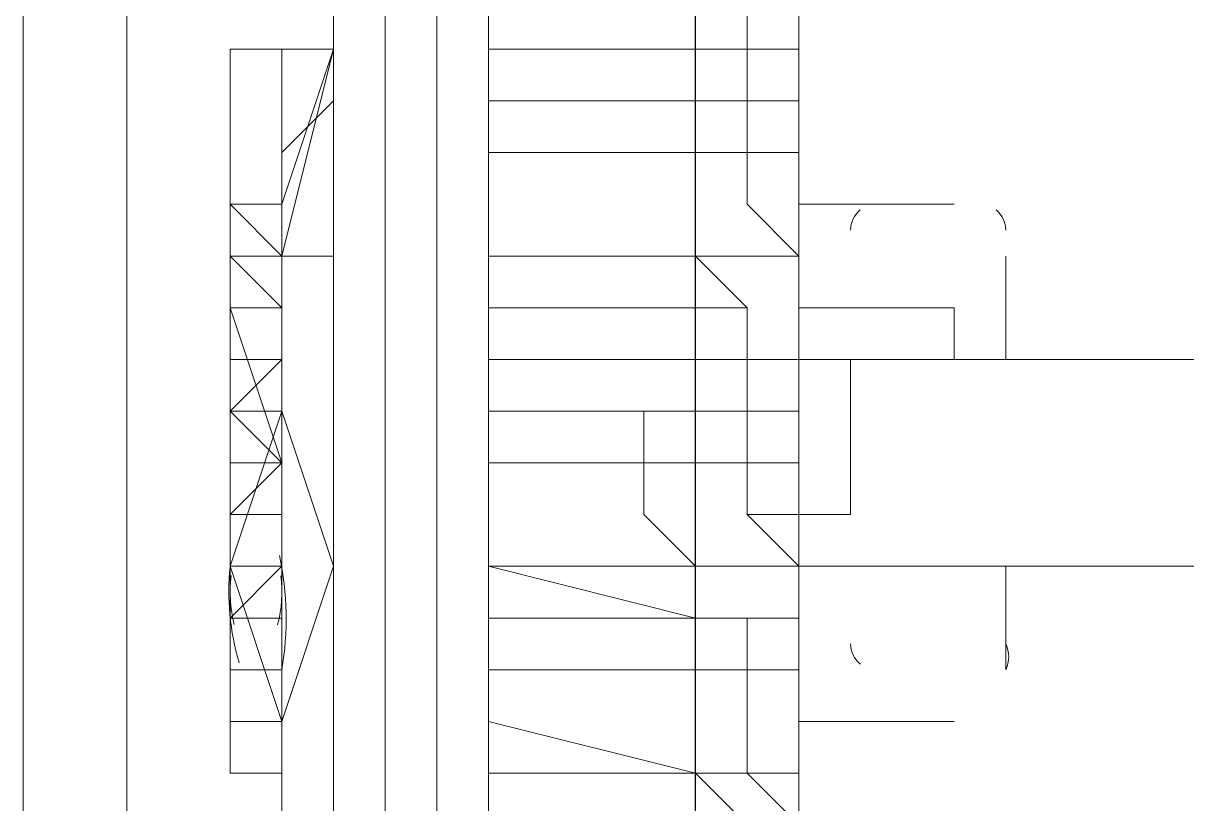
# Model space of a CAD drawing. Header units: millimetres. Extents: x 42 to 552, y 43 to 535.
# Drawn here: x 474.8698 to 474.89859, y 496.81097 to 496.83028 of the extents above; entities that cross this region are included whole.
import ezdxf

# ---------------------------------------------------------------- set-up
doc = ezdxf.new("R2010")
doc.units = ezdxf.units.MM
doc.header["$LTSCALE"] = 0.75
doc.header["$MEASUREMENT"] = 0
doc.layers.add('PDF_0', color=7, linetype='Continuous')
doc.layers.add('PDF_POSTE', color=7, linetype='Continuous')

msp = doc.modelspace()

# ---------------------------------------------------------------- linework, layer by layer
at = {"layer": 'PDF_0', "lineweight": 18}
for points in [[(474.8864321302417, 497.2916101422346), (474.8864321302417, 496.7771739602923), (474.8864321302417, 496.7758942682973), (474.8864321302417, 496.26273777835), (474.8864321302417, 496.2614580863552)], [(474.8864321302417, 497.2711350703165), (474.8864321302417, 496.8219631801131)], [(474.8761945942824, 497.2672959943317), (474.8774742862774, 497.2647366103421), (474.8774742862774, 497.2583381503676), (474.8774742862774, 496.7899708802412), (474.8774742862774, 496.7835724202668), (474.8761945942824, 496.7810130362769), (474.8697961343082, 496.7810130362769), (474.8710758263028, 496.7810130362769)], [(474.8774742862774, 497.2583381503676), (474.878753978272, 497.2583381503676), (474.878753978272, 496.7899708802412), (474.8774742862774, 496.7899708802412)], [(474.8697961343082, 496.7938099562258), (474.8697961343082, 496.8027678001898), (474.8697961343082, 496.8053271841796), (474.8697961343082, 496.8078865681695), (474.8697961343082, 496.8091662601643), (474.8697961343082, 496.8078865681695), (474.8697961343082, 496.8053271841796), (474.8697961343082, 496.8078865681695), (474.8697961343082, 496.8091662601643), (474.8697961343082, 496.833480408067)], [(474.8864321302417, 496.8283616400876), (474.8813133622621, 496.8283616400876), (474.8813133622621, 496.8245225641029), (474.8864321302417, 496.8245225641029)], [(474.8813133622621, 496.8270819480928), (474.8864321302417, 496.8270819480928)], [(474.8928305902159, 496.8258022560977), (474.8889915142313, 496.8258022560977)], [(474.8749149022879, 496.8245225641029), (474.8749149022879, 496.8245225641029)], [(474.8749149022879, 496.8232428721079), (474.8749149022879, 496.8245225641029), (474.8749149022879, 496.8232428721079)], [(474.8889915142313, 496.8232428721079), (474.8889915142313, 496.8245225641029)], [(474.8941102822109, 496.8245225641029), (474.8941102822109, 496.8232428721079), (474.8941102822109, 496.8219631801131)], [(474.8889915142313, 496.8232428721079), (474.8889915142313, 496.8232428721079)], [(474.8889915142313, 496.8219631801131), (474.8889915142313, 496.8232428721079), (474.8928305902159, 496.8232428721079)], [(474.8928305902159, 496.8232428721079), (474.8928305902159, 496.8232428721079)], [(474.8851524382467, 496.8219631801131), (474.8864321302417, 496.8219631801131), (474.8877118222363, 496.8219631801131), (474.8889915142313, 496.8219631801131), (474.8902712062263, 496.8219631801131), (474.8915508982209, 496.8219631801131), (474.8928305902159, 496.8219631801131), (474.8941102822109, 496.8219631801131), (474.8953899742055, 496.8219631801131), (474.8966696662005, 496.8219631801131), (474.8979493581955, 496.8219631801131), (474.8992290501906, 496.8219631801131)], [(474.8864321302417, 496.8219631801131), (474.8864321302417, 496.8219631801131)], [(474.8889915142313, 496.8219631801131), (474.8889915142313, 496.8219631801131)], [(474.8915508982209, 496.8219631801131), (474.8902712062263, 496.8219631801131)], [(474.8928305902159, 496.8219631801131), (474.8928305902159, 496.8219631801131)], [(474.8941102822109, 496.8219631801131), (474.8941102822109, 496.8219631801131)], [(474.8941102822109, 496.8219631801131), (474.8941102822109, 496.8219631801131)], [(474.8953899742055, 496.8219631801131), (474.8953899742055, 496.8219631801131)], [(474.8953899742055, 496.8219631801131), (474.8953899742055, 496.8219631801131)], [(474.8966696662005, 496.8219631801131), (474.8966696662005, 496.8219631801131)], [(474.8979493581955, 496.8219631801131), (474.8979493581955, 496.8219631801131)], [(474.8979493581955, 496.8219631801131), (474.8979493581955, 496.8219631801131)], [(474.8749149022879, 496.8206834881183), (474.8749149022879, 496.8206834881183)], [(474.8749149022879, 496.8206834881183), (474.8749149022879, 496.8206834881183)], [(474.8864321302417, 496.8206834881183), (474.8813133622621, 496.8206834881183), (474.8813133622621, 496.8168444121337), (474.8864321302417, 496.8155647201387)], [(474.8992290501906, 496.8168444121337), (474.8979493581955, 496.8168444121337), (474.8966696662005, 496.8168444121337), (474.8953899742055, 496.8168444121337), (474.8941102822109, 496.8168444121337), (474.8928305902159, 496.8168444121337), (474.8915508982209, 496.8168444121337), (474.8902712062263, 496.8168444121337), (474.8889915142313, 496.8168444121337), (474.8877118222363, 496.8168444121337), (474.8864321302417, 496.8168444121337), (474.8851524382467, 496.8181241041285), (474.8851524382467, 496.8206834881183)], [(474.8749149022879, 496.8194037961233), (474.8749149022879, 496.8194037961233)], [(474.8749149022879, 496.8194037961233), (474.8749149022879, 496.8194037961233)], [(474.8749149022879, 496.8194037961233), (474.8749149022879, 496.8168444121337), (474.8749149022879, 496.8194037961233)], [(474.8749149022879, 496.8194037961233), (474.8749149022879, 496.8194037961233)], [(474.8749149022879, 496.8194037961233), (474.8749149022879, 496.8194037961233)], [(474.8813133622621, 496.8194037961233), (474.8864321302417, 496.8194037961233)], [(474.8749149022879, 496.8181241041285), (474.8749149022879, 496.8181241041285)], [(474.8749149022879, 496.8181241041285), (474.8761945942824, 496.8181241041285)], [(474.8902712062263, 496.8181241041285), (474.8889915142313, 496.8181241041285), (474.8877118222363, 496.8181241041285)], [(474.8889915142313, 496.8181241041285), (474.8889915142313, 496.8181241041285)], [(474.8749149022879, 496.8168444121337), (474.8749149022879, 496.8168444121337)], [(474.8749149022879, 496.8168444121337), (474.8749149022879, 496.8168444121337)], [(474.8749149022879, 496.8168444121337), (474.8749149022879, 496.8168444121337)], [(474.8749149022879, 496.8168444121337), (474.8749149022879, 496.8168444121337)], [(474.8749149022879, 496.8168444121337), (474.8749149022879, 496.8168444121337)], [(474.8864321302417, 496.8168444121337), (474.8864321302417, 496.8168444121337)], [(474.8864321302417, 496.8168444121337), (474.8864321302417, 496.8168444121337)], [(474.8864321302417, 496.8168444121337), (474.8864321302417, 496.7810130362769)], [(474.8877118222363, 496.8168444121337), (474.8877118222363, 496.8168444121337)], [(474.8889915142313, 496.8142850281439), (474.8889915142313, 496.8155647201387), (474.8889915142313, 496.8168444121337), (474.8902712062263, 496.8168444121337), (474.8915508982209, 496.8168444121337)], [(474.8889915142313, 496.8168444121337), (474.8928305902159, 496.8168444121337)], [(474.8889915142313, 496.8168444121337), (474.8889915142313, 496.8168444121337)], [(474.8889915142313, 496.8168444121337), (474.8889915142313, 496.8168444121337)], [(474.8889915142313, 496.8168444121337), (474.8889915142313, 496.8168444121337)], [(474.8902712062263, 496.8168444121337), (474.8902712062263, 496.8168444121337)], [(474.8928305902159, 496.8168444121337), (474.8928305902159, 496.8168444121337)], [(474.8941102822109, 496.8168444121337), (474.8941102822109, 496.8168444121337)], [(474.8941102822109, 496.8168444121337), (474.8941102822109, 496.8168444121337)], [(474.8953899742055, 496.8168444121337), (474.8953899742055, 496.8168444121337)], [(474.8953899742055, 496.8168444121337), (474.8953899742055, 496.8168444121337)], [(474.8966696662005, 496.8168444121337), (474.8966696662005, 496.8168444121337)], [(474.8979493581955, 496.8168444121337), (474.8979493581955, 496.8168444121337)], [(474.8979493581955, 496.8168444121337), (474.8979493581955, 496.8168444121337)], [(474.8749149022879, 496.8155647201387), (474.8749149022879, 496.8155647201387)], [(474.8749149022879, 496.8155647201387), (474.8749149022879, 496.8155647201387)], [(474.8889915142313, 496.8155647201387), (474.8889915142313, 496.8155647201387)], [(474.8928305902159, 496.8155647201387), (474.8928305902159, 496.8155647201387)], [(474.8749149022879, 496.8142850281439), (474.8749149022879, 496.8142850281439)], [(474.8749149022879, 496.8142850281439), (474.8749149022879, 496.8142850281439)], [(474.8749149022879, 496.8130053361489), (474.8749149022879, 496.8130053361489)], [(474.8813133622621, 496.8117256441541), (474.8864321302417, 496.8117256441541), (474.8813133622621, 496.8130053361489), (474.8813133622621, 496.8078865681695), (474.8864321302417, 496.8078865681695)], [(474.8889915142313, 496.8130053361489), (474.8889915142313, 496.8130053361489)], [(474.8889915142313, 496.8130053361489), (474.8928305902159, 496.8130053361489)], [(474.8928305902159, 496.8130053361489), (474.8928305902159, 496.8130053361489)]]:
    msp.add_lwpolyline(points, dxfattribs=at)
at = {"layer": 'PDF_0', "lineweight": 0}
for points in [[(474.8697961343082, 496.8053271841796), (474.8697961343082, 496.8066068761744), (474.8710758263028, 496.8078865681695), (474.8710758263028, 496.8053271841796), (474.8697961343082, 496.8053271841796), (474.8710758263028, 496.8053271841796), (474.8710758263028, 496.8078865681695), (474.8736352102928, 496.8066068761744), (474.8736352102928, 496.8053271841796), (474.8749149022879, 496.8053271841796), (474.8761945942824, 496.8053271841796), (474.8736352102928, 496.8053271841796), (474.8736352102928, 496.8040474921848), (474.8723555182978, 496.8040474921848), (474.8723555182978, 496.8053271841796), (474.8723555182978, 496.8078865681695), (474.8723555182978, 496.8091662601643), (474.8723555182978, 496.9883231394477)], [(474.880033670267, 496.9768059114937), (474.880033670267, 496.7899708802412), (474.880033670267, 496.7848521122615), (474.880033670267, 496.7835724202668), (474.8723555182978, 496.7835724202668), (474.8723555182978, 496.791250572236), (474.8723555182978, 496.7938099562258), (474.8736352102928, 496.7938099562258), (474.8736352102928, 496.8027678001898), (474.8710758263028, 496.8027678001898), (474.8710758263028, 496.7938099562258), (474.8710758263028, 496.8027678001898)], [(474.8889915142313, 496.9755262194989), (474.8889915142313, 496.7835724202668), (474.8864321302417, 496.7835724202668), (474.880033670267, 496.7835724202668), (474.880033670267, 496.7848521122615), (474.880033670267, 496.7899708802412)], [(474.8864321302417, 496.9742465275041), (474.8864321302417, 496.7822927282717), (474.8864321302417, 496.7797333442821), (474.8864321302417, 496.7810130362769), (474.8864321302417, 496.7797333442821), (474.8864321302417, 496.7822927282717)], [(474.8877118222363, 496.8360397920568), (474.8889915142313, 496.834760100062), (474.8889915142313, 496.833480408067), (474.8889915142313, 496.8322007160722), (474.8864321302417, 496.8322007160722), (474.8813133622621, 496.8322007160722), (474.8813133622621, 496.8296413320824), (474.8813133622621, 496.8283616400876)], [(474.8813133622621, 496.8270819480928), (474.8864321302417, 496.8270819480928), (474.8877118222363, 496.8270819480928), (474.8877118222363, 496.8258022560977), (474.8889915142313, 496.8245225641029), (474.8889915142313, 496.8258022560977), (474.8889915142313, 496.8270819480928), (474.8877118222363, 496.8270819480928), (474.8877118222363, 496.8309210240772), (474.8877118222363, 496.8322007160722), (474.8864321302417, 496.8322007160722), (474.8864321302417, 496.8270819480928), (474.8877118222363, 496.8270819480928)], [(474.8889915142313, 496.8322007160722), (474.8889915142313, 496.8296413320824)], [(474.8749149022879, 496.8296413320824), (474.8749149022879, 496.8296413320824)], [(474.8749149022879, 496.8296413320824), (474.8749149022879, 496.8258022560977), (474.8749149022879, 496.8296413320824), (474.8761945942824, 496.8296413320824), (474.8761945942824, 496.8258022560977), (474.8761945942824, 496.8270819480928), (474.8761945942824, 496.8283616400876), (474.8761945942824, 496.8296413320824), (474.8774742862774, 496.8296413320824), (474.8761945942824, 496.8258022560977), (474.8761945942824, 496.8245225641029), (474.8761945942824, 496.8232428721079), (474.8749149022879, 496.8245225641029), (474.8761945942824, 496.8245225641029), (474.8761945942824, 496.8296413320824), (474.8761945942824, 496.8283616400876), (474.8761945942824, 496.8270819480928), (474.8761945942824, 496.8258022560977), (474.8761945942824, 496.8245225641029), (474.8761945942824, 496.8258022560977), (474.8761945942824, 496.8245225641029), (474.8761945942824, 496.8258022560977), (474.8761945942824, 496.8296413320824), (474.8761945942824, 496.8258022560977), (474.8761945942824, 496.8296413320824), (474.8761945942824, 496.8258022560977), (474.8761945942824, 496.8296413320824), (474.8761945942824, 496.8270819480928), (474.8761945942824, 496.8232428721079), (474.8749149022879, 496.8245225641029), (474.8749149022879, 496.8258022560977), (474.8761945942824, 496.8245225641029), (474.8774742862774, 496.8245225641029), (474.8761945942824, 496.8245225641029), (474.8774742862774, 496.8245225641029), (474.8761945942824, 496.8245225641029), (474.8761945942824, 496.8296413320824), (474.8761945942824, 496.8245225641029), (474.8761945942824, 496.8232428721079), (474.8761945942824, 496.8270819480928), (474.8761945942824, 496.8296413320824), (474.8761945942824, 496.8258022560977), (474.8761945942824, 496.8245225641029), (474.8774742862774, 496.8296413320824), (474.8774742862774, 496.8283616400876), (474.8761945942824, 496.8270819480928), (474.8761945942824, 496.8258022560977), (474.8761945942824, 496.8245225641029), (474.8761945942824, 496.8258022560977), (474.8761945942824, 496.8245225641029), (474.8749149022879, 496.8258022560977), (474.8761945942824, 496.8258022560977), (474.8761945942824, 496.8245225641029), (474.8761945942824, 496.8258022560977), (474.8761945942824, 496.8245225641029), (474.8774742862774, 496.8245225641029), (474.8774742862774, 496.8258022560977), (474.8774742862774, 496.8270819480928), (474.8774742862774, 496.8283616400876), (474.8774742862774, 496.8296413320824)], [(474.8761945942824, 496.8296413320824), (474.8761945942824, 496.8296413320824)], [(474.8761945942824, 496.8296413320824), (474.8761945942824, 496.8296413320824)], [(474.8761945942824, 496.8296413320824), (474.8761945942824, 496.8296413320824)], [(474.8761945942824, 496.8296413320824), (474.8761945942824, 496.8296413320824)], [(474.8761945942824, 496.8296413320824), (474.8761945942824, 496.8296413320824)], [(474.8761945942824, 496.8296413320824), (474.8761945942824, 496.8296413320824)], [(474.8761945942824, 496.8296413320824), (474.8761945942824, 496.8296413320824)], [(474.8761945942824, 496.8296413320824), (474.8761945942824, 496.8296413320824)], [(474.8774742862774, 496.8296413320824), (474.8774742862774, 496.8296413320824)], [(474.8864321302417, 496.8283616400876), (474.8889915142313, 496.8283616400876), (474.8889915142313, 496.8296413320824), (474.8813133622621, 496.8296413320824)], [(474.8761945942824, 496.8270819480928), (474.8761945942824, 496.8232428721079), (474.8761945942824, 496.8270819480928), (474.8761945942824, 496.8232428721079), (474.8761945942824, 496.8245225641029)], [(474.8761945942824, 496.8270819480928), (474.8761945942824, 496.8270819480928)], [(474.8749149022879, 496.8258022560977), (474.8749149022879, 496.8258022560977)], [(474.8749149022879, 496.8258022560977), (474.8749149022879, 496.8258022560977)], [(474.8749149022879, 496.8245225641029), (474.8749149022879, 496.8258022560977)], [(474.8761945942824, 496.8258022560977), (474.8761945942824, 496.8258022560977)], [(474.8761945942824, 496.8258022560977), (474.8761945942824, 496.8258022560977)], [(474.8761945942824, 496.8258022560977), (474.8761945942824, 496.8258022560977)], [(474.8761945942824, 496.8258022560977), (474.8761945942824, 496.8258022560977)], [(474.8749149022879, 496.8245225641029), (474.8749149022879, 496.8245225641029)], [(474.8761945942824, 496.8245225641029), (474.8761945942824, 496.8245225641029)], [(474.8761945942824, 496.8245225641029), (474.8761945942824, 496.8245225641029)], [(474.8761945942824, 496.8245225641029), (474.8761945942824, 496.8245225641029)], [(474.8761945942824, 496.8245225641029), (474.8761945942824, 496.8245225641029)], [(474.8761945942824, 496.8245225641029), (474.8761945942824, 496.8245225641029)], [(474.8761945942824, 496.8245225641029), (474.8761945942824, 496.8245225641029)], [(474.8761945942824, 496.8245225641029), (474.8761945942824, 496.8245225641029)], [(474.8761945942824, 496.8245225641029), (474.8761945942824, 496.8245225641029)], [(474.8774742862774, 496.8245225641029), (474.8774742862774, 496.8245225641029)], [(474.8774742862774, 496.8245225641029), (474.8774742862774, 496.8245225641029)], [(474.8774742862774, 496.8245225641029), (474.8774742862774, 496.8245225641029)], [(474.8774742862774, 496.8245225641029), (474.8774742862774, 496.8245225641029)], [(474.8774742862774, 496.8245225641029), (474.8774742862774, 496.8245225641029)], [(474.8864321302417, 496.8206834881183), (474.8889915142313, 496.8206834881183), (474.8889915142313, 496.8219631801131), (474.8889915142313, 496.8245225641029), (474.8813133622621, 496.8245225641029), (474.8864321302417, 496.8245225641029), (474.8877118222363, 496.8232428721079), (474.8813133622621, 496.8232428721079)], [(474.8813133622621, 496.8245225641029), (474.8813133622621, 496.8245225641029)], [(474.8813133622621, 496.8245225641029), (474.8813133622621, 496.8219631801131), (474.8889915142313, 496.8219631801131)], [(474.8813133622621, 496.8194037961233), (474.8864321302417, 496.8194037961233), (474.8864321302417, 496.8245225641029), (474.8889915142313, 496.8245225641029)], [(474.8749149022879, 496.8232428721079), (474.8749149022879, 496.8232428721079)], [(474.8749149022879, 496.8232428721079), (474.8749149022879, 496.8232428721079)], [(474.8761945942824, 496.8232428721079), (474.8761945942824, 496.8232428721079)], [(474.8761945942824, 496.8232428721079), (474.8761945942824, 496.8232428721079)], [(474.8761945942824, 496.8232428721079), (474.8761945942824, 496.8232428721079)], [(474.8877118222363, 496.8194037961233), (474.8877118222363, 496.8232428721079)], [(474.8749149022879, 496.8219631801131), (474.8761945942824, 496.8219631801131)], [(474.8749149022879, 496.8219631801131), (474.8749149022879, 496.8206834881183)], [(474.8749149022879, 496.8219631801131), (474.8761945942824, 496.8219631801131)], [(474.8749149022879, 496.8219631801131), (474.8749149022879, 496.8219631801131)], [(474.8749149022879, 496.8219631801131), (474.8749149022879, 496.8219631801131)], [(474.8749149022879, 496.8194037961233), (474.8749149022879, 496.8219631801131)], [(474.8749149022879, 496.8219631801131), (474.8749149022879, 496.8219631801131)], [(474.8749149022879, 496.8219631801131), (474.8749149022879, 496.8219631801131)], [(474.8761945942824, 496.8219631801131), (474.8761945942824, 496.8206834881183)], [(474.8761945942824, 496.8219631801131), (474.8761945942824, 496.8194037961233)], [(474.8761945942824, 496.8219631801131), (474.8761945942824, 496.8194037961233)], [(474.8761945942824, 496.8219631801131), (474.8761945942824, 496.8206834881183)], [(474.8761945942824, 496.8219631801131), (474.8761945942824, 496.8219631801131)], [(474.8761945942824, 496.8206834881183), (474.8761945942824, 496.8219631801131)], [(474.8761945942824, 496.8219631801131), (474.8761945942824, 496.8206834881183)], [(474.8761945942824, 496.8219631801131), (474.8761945942824, 496.8219631801131)], [(474.8761945942824, 496.8219631801131), (474.8761945942824, 496.8219631801131)], [(474.8761945942824, 496.8219631801131), (474.8761945942824, 496.8219631801131)], [(474.8761945942824, 496.8219631801131), (474.8761945942824, 496.8219631801131)], [(474.8761945942824, 496.8219631801131), (474.8761945942824, 496.8219631801131)], [(474.8761945942824, 496.8219631801131), (474.8761945942824, 496.8219631801131)], [(474.8761945942824, 496.8219631801131), (474.8761945942824, 496.8219631801131)], [(474.8761945942824, 496.8206834881183), (474.8761945942824, 496.8219631801131)], [(474.8761945942824, 496.8219631801131), (474.8761945942824, 496.8206834881183)], [(474.8761945942824, 496.8219631801131), (474.8761945942824, 496.8206834881183)], [(474.8761945942824, 496.8219631801131), (474.8761945942824, 496.8219631801131)], [(474.8761945942824, 496.8206834881183), (474.8761945942824, 496.8219631801131)], [(474.8761945942824, 496.8219631801131), (474.8761945942824, 496.8219631801131)], [(474.8761945942824, 496.8206834881183), (474.8761945942824, 496.8219631801131)], [(474.8761945942824, 496.8219631801131), (474.8761945942824, 496.8219631801131)], [(474.8761945942824, 496.8219631801131), (474.8761945942824, 496.8206834881183)], [(474.8761945942824, 496.8219631801131), (474.8761945942824, 496.8206834881183)], [(474.8761945942824, 496.8219631801131), (474.8761945942824, 496.8219631801131)], [(474.8761945942824, 496.8206834881183), (474.8761945942824, 496.8219631801131)], [(474.8761945942824, 496.8219631801131), (474.8761945942824, 496.8219631801131)], [(474.8761945942824, 496.8219631801131), (474.8761945942824, 496.8219631801131)], [(474.8813133622621, 496.8219631801131), (474.8813133622621, 496.8206834881183)], [(474.8749149022879, 496.8206834881183), (474.8761945942824, 496.8194037961233)], [(474.8749149022879, 496.8206834881183), (474.8761945942824, 496.8194037961233)], [(474.8749149022879, 496.8206834881183), (474.8749149022879, 496.8206834881183)], [(474.8749149022879, 496.8206834881183), (474.8749149022879, 496.8206834881183)], [(474.8749149022879, 496.8206834881183), (474.8749149022879, 496.8206834881183)], [(474.8749149022879, 496.8194037961233), (474.8749149022879, 496.8206834881183)], [(474.8749149022879, 496.8206834881183), (474.8749149022879, 496.8194037961233)], [(474.8749149022879, 496.8206834881183), (474.8749149022879, 496.8206834881183)], [(474.8749149022879, 496.8206834881183), (474.8749149022879, 496.8206834881183)], [(474.8749149022879, 496.8206834881183), (474.8749149022879, 496.8206834881183)], [(474.8749149022879, 496.8206834881183), (474.8749149022879, 496.8206834881183)], [(474.8749149022879, 496.8206834881183), (474.8749149022879, 496.8206834881183)], [(474.8749149022879, 496.8206834881183), (474.8749149022879, 496.8206834881183)], [(474.8749149022879, 496.8206834881183), (474.8749149022879, 496.8206834881183)], [(474.8749149022879, 496.8194037961233), (474.8749149022879, 496.8206834881183)], [(474.8749149022879, 496.8206834881183), (474.8749149022879, 496.8194037961233)], [(474.8749149022879, 496.8206834881183), (474.8749149022879, 496.8206834881183)], [(474.8749149022879, 496.8206834881183), (474.8761945942824, 496.8206834881183)], [(474.8749149022879, 496.8194037961233), (474.8749149022879, 496.8206834881183)], [(474.8749149022879, 496.8206834881183), (474.8749149022879, 496.8194037961233)], [(474.8749149022879, 496.8206834881183), (474.8749149022879, 496.8194037961233)], [(474.8749149022879, 496.8194037961233), (474.8749149022879, 496.8206834881183)], [(474.8749149022879, 496.8206834881183), (474.8761945942824, 496.8206834881183)], [(474.8749149022879, 496.8206834881183), (474.8749149022879, 496.8206834881183)], [(474.8749149022879, 496.8206834881183), (474.8749149022879, 496.8194037961233)], [(474.8761945942824, 496.8206834881183), (474.8761945942824, 496.8206834881183)], [(474.8761945942824, 496.8206834881183), (474.8761945942824, 496.8206834881183)], [(474.8761945942824, 496.8206834881183), (474.8761945942824, 496.8206834881183)], [(474.8761945942824, 496.8206834881183), (474.8761945942824, 496.8206834881183)], [(474.8761945942824, 496.8206834881183), (474.8761945942824, 496.8206834881183)], [(474.8761945942824, 496.8206834881183), (474.8761945942824, 496.8206834881183)], [(474.8761945942824, 496.8206834881183), (474.8761945942824, 496.8206834881183)], [(474.8761945942824, 496.8206834881183), (474.8761945942824, 496.8206834881183)], [(474.8761945942824, 496.8206834881183), (474.8761945942824, 496.8206834881183)], [(474.8761945942824, 496.8206834881183), (474.8761945942824, 496.8194037961233)], [(474.8761945942824, 496.8206834881183), (474.8761945942824, 496.8194037961233)], [(474.8761945942824, 496.8194037961233), (474.8761945942824, 496.8206834881183), (474.8761945942824, 496.8194037961233)], [(474.8761945942824, 496.8206834881183), (474.8761945942824, 496.8206834881183)], [(474.8761945942824, 496.8206834881183), (474.8761945942824, 496.8206834881183)], [(474.8761945942824, 496.8206834881183), (474.8761945942824, 496.8206834881183)], [(474.8761945942824, 496.8206834881183), (474.8761945942824, 496.8206834881183)], [(474.8761945942824, 496.8206834881183), (474.8761945942824, 496.8206834881183)], [(474.8749149022879, 496.8194037961233), (474.8749149022879, 496.8194037961233)], [(474.8749149022879, 496.8194037961233), (474.8749149022879, 496.8194037961233)], [(474.8749149022879, 496.8194037961233), (474.8749149022879, 496.8194037961233)], [(474.8749149022879, 496.8181241041285), (474.8749149022879, 496.8194037961233)], [(474.8749149022879, 496.8181241041285), (474.8749149022879, 496.8194037961233)], [(474.8749149022879, 496.8194037961233), (474.8749149022879, 496.8181241041285)], [(474.8761945942824, 496.8194037961233), (474.8761945942824, 496.8181241041285), (474.8761945942824, 496.8194037961233), (474.8749149022879, 496.8194037961233), (474.8761945942824, 496.8194037961233), (474.8749149022879, 496.8194037961233), (474.8761945942824, 496.8194037961233), (474.8761945942824, 496.8181241041285), (474.8761945942824, 496.8168444121337), (474.8761945942824, 496.8181241041285), (474.8761945942824, 496.8168444121337), (474.8761945942824, 496.8181241041285), (474.8761945942824, 496.8168444121337)], [(474.8749149022879, 496.8194037961233), (474.8749149022879, 496.8194037961233)], [(474.8749149022879, 496.8181241041285), (474.8749149022879, 496.8194037961233)], [(474.8749149022879, 496.8194037961233), (474.8749149022879, 496.8181241041285)], [(474.8749149022879, 496.8142850281439), (474.8749149022879, 496.8155647201387), (474.8761945942824, 496.8168444121337), (474.8761945942824, 496.8155647201387), (474.8761945942824, 496.8168444121337), (474.8761945942824, 496.8155647201387), (474.8761945942824, 496.8142850281439), (474.8761945942824, 496.8168444121337), (474.8761945942824, 496.8181241041285), (474.8761945942824, 496.8168444121337), (474.8749149022879, 496.8168444121337), (474.8749149022879, 496.8181241041285), (474.8761945942824, 496.8181241041285), (474.8761945942824, 496.8194037961233), (474.8761945942824, 496.8181241041285), (474.8749149022879, 496.8181241041285), (474.8749149022879, 496.8194037961233), (474.8749149022879, 496.8181241041285), (474.8761945942824, 496.8181241041285), (474.8761945942824, 496.8168444121337), (474.8749149022879, 496.8168444121337), (474.8761945942824, 496.8168444121337), (474.8749149022879, 496.8168444121337), (474.8749149022879, 496.8155647201387), (474.8761945942824, 496.8155647201387), (474.8749149022879, 496.8155647201387), (474.8749149022879, 496.8142850281439), (474.8749149022879, 496.8155647201387), (474.8749149022879, 496.8142850281439), (474.8761945942824, 496.8142850281439), (474.8761945942824, 496.8155647201387), (474.8761945942824, 496.8142850281439), (474.8749149022879, 496.8142850281439), (474.8761945942824, 496.8142850281439), (474.8749149022879, 496.8142850281439), (474.8749149022879, 496.8155647201387), (474.8749149022879, 496.8142850281439), (474.8761945942824, 496.8142850281439), (474.8749149022879, 496.8142850281439), (474.8749149022879, 496.8168444121337), (474.8761945942824, 496.8168444121337), (474.8761945942824, 496.8155647201387), (474.8761945942824, 496.8142850281439), (474.8761945942824, 496.8130053361489), (474.8761945942824, 496.8142850281439), (474.8761945942824, 496.8130053361489), (474.8761945942824, 496.8142850281439), (474.8761945942824, 496.8130053361489), (474.8761945942824, 496.8142850281439), (474.8761945942824, 496.8130053361489), (474.8761945942824, 496.8142850281439), (474.8761945942824, 496.8130053361489), (474.8761945942824, 496.8142850281439), (474.8761945942824, 496.8130053361489), (474.8761945942824, 496.8142850281439), (474.8761945942824, 496.8130053361489), (474.8749149022879, 496.8130053361489), (474.8749149022879, 496.8142850281439), (474.8749149022879, 496.8130053361489), (474.8749149022879, 496.8142850281439), (474.8749149022879, 496.8155647201387), (474.8761945942824, 496.8168444121337), (474.8749149022879, 496.8168444121337), (474.8761945942824, 496.8168444121337), (474.8749149022879, 496.8168444121337), (474.8761945942824, 496.8168444121337), (474.8749149022879, 496.8168444121337), (474.8749149022879, 496.8155647201387), (474.8749149022879, 496.8168444121337), (474.8749149022879, 496.8142850281439), (474.8749149022879, 496.8130053361489), (474.8749149022879, 496.8117256441541), (474.8761945942824, 496.8117256441541), (474.8761945942824, 496.8130053361489), (474.8761945942824, 496.8117256441541), (474.8761945942824, 496.8130053361489), (474.8761945942824, 496.8117256441541), (474.8761945942824, 496.8130053361489), (474.8749149022879, 496.8130053361489), (474.8761945942824, 496.8130053361489), (474.8749149022879, 496.8130053361489), (474.8749149022879, 496.8142850281439), (474.8761945942824, 496.8142850281439), (474.8749149022879, 496.8142850281439), (474.8761945942824, 496.8142850281439), (474.8761945942824, 496.8155647201387), (474.8761945942824, 496.8168444121337), (474.8761945942824, 496.8181241041285), (474.8761945942824, 496.8194037961233), (474.8749149022879, 496.8181241041285), (474.8761945942824, 496.8181241041285)], [(474.8749149022879, 496.8194037961233), (474.8749149022879, 496.8194037961233)], [(474.8749149022879, 496.8194037961233), (474.8761945942824, 496.8194037961233)], [(474.8749149022879, 496.8194037961233), (474.8749149022879, 496.8194037961233)], [(474.8749149022879, 496.8194037961233), (474.8761945942824, 496.8194037961233)], [(474.8749149022879, 496.8194037961233), (474.8749149022879, 496.8194037961233)], [(474.8749149022879, 496.8168444121337), (474.8749149022879, 496.8194037961233)], [(474.8749149022879, 496.8168444121337), (474.8749149022879, 496.8194037961233)], [(474.8749149022879, 496.8194037961233), (474.8749149022879, 496.8194037961233)], [(474.8749149022879, 496.8168444121337), (474.8749149022879, 496.8194037961233)], [(474.8749149022879, 496.8168444121337), (474.8749149022879, 496.8194037961233)], [(474.8749149022879, 496.8194037961233), (474.8749149022879, 496.8194037961233)], [(474.8749149022879, 496.8194037961233), (474.8749149022879, 496.8194037961233)], [(474.8749149022879, 496.8194037961233), (474.8749149022879, 496.8181241041285)], [(474.8749149022879, 496.8181241041285), (474.8749149022879, 496.8194037961233)], [(474.8749149022879, 496.8194037961233), (474.8749149022879, 496.8194037961233)], [(474.8749149022879, 496.8194037961233), (474.8749149022879, 496.8194037961233)], [(474.8749149022879, 496.8194037961233), (474.8749149022879, 496.8194037961233)], [(474.8749149022879, 496.8194037961233), (474.8749149022879, 496.8194037961233)], [(474.8749149022879, 496.8181241041285), (474.8749149022879, 496.8194037961233)], [(474.8749149022879, 496.8194037961233), (474.8749149022879, 496.8181241041285)], [(474.8749149022879, 496.8194037961233), (474.8749149022879, 496.8194037961233)], [(474.8749149022879, 496.8194037961233), (474.8749149022879, 496.8181241041285)], [(474.8761945942824, 496.8194037961233), (474.8761945942824, 496.8194037961233)], [(474.8761945942824, 496.8194037961233), (474.8761945942824, 496.8194037961233)], [(474.8761945942824, 496.8194037961233), (474.8761945942824, 496.8194037961233)], [(474.8761945942824, 496.8194037961233), (474.8761945942824, 496.8181241041285)], [(474.8761945942824, 496.8194037961233), (474.8761945942824, 496.8194037961233)], [(474.8761945942824, 496.8194037961233), (474.8761945942824, 496.8181241041285)], [(474.8761945942824, 496.8181241041285), (474.8761945942824, 496.8194037961233)], [(474.8761945942824, 496.8181241041285), (474.8761945942824, 496.8194037961233)], [(474.8761945942824, 496.8181241041285), (474.8761945942824, 496.8194037961233)], [(474.8761945942824, 496.8194037961233), (474.8761945942824, 496.8181241041285)], [(474.8761945942824, 496.8194037961233), (474.8761945942824, 496.8194037961233)], [(474.8761945942824, 496.8194037961233), (474.8761945942824, 496.8194037961233)], [(474.8761945942824, 496.8181241041285), (474.8761945942824, 496.8194037961233)], [(474.8761945942824, 496.8194037961233), (474.8761945942824, 496.8181241041285)], [(474.8761945942824, 496.8194037961233), (474.8761945942824, 496.8194037961233)], [(474.8761945942824, 496.8181241041285), (474.8761945942824, 496.8194037961233)], [(474.8761945942824, 496.8181241041285), (474.8761945942824, 496.8194037961233)], [(474.8761945942824, 496.8194037961233), (474.8761945942824, 496.8181241041285)], [(474.8761945942824, 496.8194037961233), (474.8761945942824, 496.8194037961233)], [(474.8761945942824, 496.8194037961233), (474.8761945942824, 496.8194037961233)], [(474.8761945942824, 496.8194037961233), (474.8761945942824, 496.8194037961233)], [(474.8761945942824, 496.8194037961233), (474.8761945942824, 496.8181241041285)], [(474.8761945942824, 496.8194037961233), (474.8761945942824, 496.8194037961233)], [(474.8761945942824, 496.8181241041285), (474.8761945942824, 496.8194037961233)], [(474.8761945942824, 496.8194037961233), (474.8761945942824, 496.8194037961233)], [(474.8761945942824, 496.8194037961233), (474.8761945942824, 496.8194037961233)], [(474.8761945942824, 496.8194037961233), (474.8761945942824, 496.8194037961233)], [(474.8761945942824, 496.8181241041285), (474.8761945942824, 496.8194037961233)], [(474.8761945942824, 496.8194037961233), (474.8761945942824, 496.8194037961233)], [(474.8761945942824, 496.8194037961233), (474.8761945942824, 496.8194037961233)], [(474.8761945942824, 496.8194037961233), (474.8761945942824, 496.8194037961233)], [(474.8761945942824, 496.8194037961233), (474.8761945942824, 496.8194037961233)], [(474.8761945942824, 496.8194037961233), (474.8761945942824, 496.8194037961233)], [(474.8761945942824, 496.8194037961233), (474.8761945942824, 496.8194037961233)], [(474.8761945942824, 496.8194037961233), (474.8761945942824, 496.8194037961233)], [(474.8761945942824, 496.8194037961233), (474.8761945942824, 496.8194037961233)], [(474.8749149022879, 496.8181241041285), (474.8749149022879, 496.8181241041285)], [(474.8749149022879, 496.8181241041285), (474.8749149022879, 496.8181241041285)], [(474.8749149022879, 496.8168444121337), (474.8749149022879, 496.8181241041285)], [(474.8749149022879, 496.8181241041285), (474.8749149022879, 496.8181241041285)], [(474.8749149022879, 496.8181241041285), (474.8749149022879, 496.8181241041285)], [(474.8749149022879, 496.8181241041285), (474.8749149022879, 496.8181241041285)], [(474.8749149022879, 496.8181241041285), (474.8749149022879, 496.8181241041285)], [(474.8761945942824, 496.8181241041285), (474.8749149022879, 496.8181241041285)], [(474.8761945942824, 496.8181241041285), (474.8749149022879, 496.8181241041285)], [(474.8761945942824, 496.8181241041285), (474.8761945942824, 496.8181241041285)], [(474.8761945942824, 496.8181241041285), (474.8761945942824, 496.8181241041285)], [(474.8761945942824, 496.8181241041285), (474.8761945942824, 496.8181241041285)], [(474.8761945942824, 496.8181241041285), (474.8761945942824, 496.8181241041285)], [(474.8761945942824, 496.8181241041285), (474.8761945942824, 496.8168444121337)], [(474.8761945942824, 496.8181241041285), (474.8761945942824, 496.8181241041285)], [(474.8761945942824, 496.8181241041285), (474.8761945942824, 496.8168444121337)], [(474.8761945942824, 496.8181241041285), (474.8761945942824, 496.8168444121337)], [(474.8761945942824, 496.8181241041285), (474.8761945942824, 496.8181241041285)], [(474.8761945942824, 496.8181241041285), (474.8761945942824, 496.8181241041285)], [(474.8761945942824, 496.8181241041285), (474.8761945942824, 496.8168444121337)], [(474.8761945942824, 496.8168444121337), (474.8761945942824, 496.8181241041285)], [(474.8761945942824, 496.8181241041285), (474.8761945942824, 496.8168444121337)], [(474.8761945942824, 496.8181241041285), (474.8761945942824, 496.8181241041285)], [(474.8761945942824, 496.8168444121337), (474.8761945942824, 496.8181241041285)], [(474.8761945942824, 496.8181241041285), (474.8761945942824, 496.8168444121337)], [(474.8761945942824, 496.8168444121337), (474.8761945942824, 496.8181241041285)], [(474.8761945942824, 496.8181241041285), (474.8761945942824, 496.8181241041285)], [(474.8761945942824, 496.8181241041285), (474.8761945942824, 496.8181241041285)], [(474.8761945942824, 496.8181241041285), (474.8761945942824, 496.8181241041285)], [(474.8761945942824, 496.8168444121337), (474.8761945942824, 496.8181241041285)], [(474.8761945942824, 496.8181241041285), (474.8761945942824, 496.8181241041285)], [(474.8761945942824, 496.8181241041285), (474.8761945942824, 496.8181241041285)], [(474.8761945942824, 496.8181241041285), (474.8761945942824, 496.8181241041285)], [(474.8761945942824, 496.8181241041285), (474.8761945942824, 496.8181241041285)], [(474.8761945942824, 496.8181241041285), (474.8761945942824, 496.8181241041285)], [(474.8761945942824, 496.8181241041285), (474.8761945942824, 496.8181241041285)], [(474.8749149022879, 496.8168444121337), (474.8749149022879, 496.8168444121337)], [(474.8749149022879, 496.8168444121337), (474.8749149022879, 496.8168444121337)], [(474.8749149022879, 496.8168444121337), (474.8749149022879, 496.8168444121337)], [(474.8749149022879, 496.8168444121337), (474.8749149022879, 496.8168444121337)], [(474.8749149022879, 496.8168444121337), (474.8749149022879, 496.8168444121337)], [(474.8749149022879, 496.8168444121337), (474.8749149022879, 496.8168444121337)], [(474.8749149022879, 496.8168444121337), (474.8749149022879, 496.8168444121337)], [(474.8749149022879, 496.8168444121337), (474.8749149022879, 496.8168444121337)], [(474.8749149022879, 496.8168444121337), (474.8749149022879, 496.8142850281439)], [(474.8749149022879, 496.8168444121337), (474.8749149022879, 496.8168444121337)], [(474.8749149022879, 496.8168444121337), (474.8749149022879, 496.8142850281439)], [(474.8749149022879, 496.8168444121337), (474.8749149022879, 496.8168444121337)], [(474.8749149022879, 496.8168444121337), (474.8761945942824, 496.8168444121337)], [(474.8749149022879, 496.8168444121337), (474.8749149022879, 496.8168444121337)], [(474.8749149022879, 496.8168444121337), (474.8749149022879, 496.8168444121337)], [(474.8749149022879, 496.8168444121337), (474.8749149022879, 496.8168444121337)], [(474.8761945942824, 496.8168444121337), (474.8761945942824, 496.8168444121337)], [(474.8761945942824, 496.8168444121337), (474.8761945942824, 496.8168444121337)], [(474.8761945942824, 496.8168444121337), (474.8761945942824, 496.8168444121337)], [(474.8761945942824, 496.8168444121337), (474.8761945942824, 496.8168444121337)], [(474.8761945942824, 496.8168444121337), (474.8761945942824, 496.8168444121337)], [(474.8761945942824, 496.8168444121337), (474.8761945942824, 496.8168444121337)], [(474.8761945942824, 496.8168444121337), (474.8761945942824, 496.8168444121337)], [(474.8761945942824, 496.8168444121337), (474.8761945942824, 496.8168444121337)], [(474.8761945942824, 496.8168444121337), (474.8761945942824, 496.8168444121337)], [(474.8761945942824, 496.8168444121337), (474.8761945942824, 496.8168444121337)], [(474.8761945942824, 496.8168444121337), (474.8761945942824, 496.8168444121337)], [(474.8761945942824, 496.8168444121337), (474.8761945942824, 496.8168444121337)], [(474.8761945942824, 496.8168444121337), (474.8761945942824, 496.8168444121337)], [(474.8761945942824, 496.8168444121337), (474.8761945942824, 496.8168444121337)], [(474.8761945942824, 496.8168444121337), (474.8761945942824, 496.8168444121337)], [(474.8761945942824, 496.8168444121337), (474.8761945942824, 496.8155647201387)], [(474.8761945942824, 496.8168444121337), (474.8761945942824, 496.8155647201387)], [(474.8761945942824, 496.8168444121337), (474.8761945942824, 496.8168444121337)], [(474.8761945942824, 496.8168444121337), (474.8761945942824, 496.8155647201387)], [(474.8761945942824, 496.8168444121337), (474.8761945942824, 496.8155647201387)], [(474.8761945942824, 496.8168444121337), (474.8761945942824, 496.8168444121337)], [(474.8761945942824, 496.8168444121337), (474.8761945942824, 496.8155647201387)], [(474.8761945942824, 496.8168444121337), (474.8761945942824, 496.8168444121337)], [(474.8761945942824, 496.8168444121337), (474.8761945942824, 496.8168444121337)], [(474.8761945942824, 496.8168444121337), (474.8761945942824, 496.8168444121337)], [(474.8761945942824, 496.8168444121337), (474.8761945942824, 496.8168444121337)], [(474.8761945942824, 496.8168444121337), (474.8761945942824, 496.8168444121337)], [(474.8877118222363, 496.8117256441541), (474.8864321302417, 496.8117256441541), (474.8813133622621, 496.8117256441541), (474.8864321302417, 496.8117256441541), (474.8864321302417, 496.8168444121337)], [(474.8749149022879, 496.8155647201387), (474.8749149022879, 496.8155647201387)], [(474.8749149022879, 496.8142850281439), (474.8749149022879, 496.8130053361489), (474.8749149022879, 496.8142850281439), (474.8749149022879, 496.8155647201387), (474.8749149022879, 496.8142850281439), (474.8749149022879, 496.8155647201387), (474.8761945942824, 496.8155647201387), (474.8761945942824, 496.8142850281439), (474.8761945942824, 496.8130053361489), (474.8761945942824, 496.8117256441541), (474.8761945942824, 496.8130053361489), (474.8761945942824, 496.8117256441541), (474.8761945942824, 496.8130053361489), (474.8761945942824, 496.8117256441541), (474.8761945942824, 496.8130053361489), (474.8761945942824, 496.8117256441541), (474.8761945942824, 496.8130053361489), (474.8761945942824, 496.8117256441541), (474.8761945942824, 496.8130053361489), (474.8749149022879, 496.8130053361489), (474.8749149022879, 496.8117256441541), (474.8761945942824, 496.8117256441541), (474.8749149022879, 496.8117256441541), (474.8761945942824, 496.8117256441541), (474.8749149022879, 496.8117256441541), (474.8761945942824, 496.8117256441541), (474.8749149022879, 496.8117256441541), (474.8761945942824, 496.8117256441541), (474.8749149022879, 496.8117256441541), (474.8761945942824, 496.8117256441541), (474.8749149022879, 496.8117256441541), (474.8761945942824, 496.8117256441541), (474.8749149022879, 496.8117256441541), (474.8749149022879, 496.8130053361489), (474.8761945942824, 496.8130053361489), (474.8749149022879, 496.8130053361489), (474.8761945942824, 496.8130053361489), (474.8749149022879, 496.8130053361489), (474.8749149022879, 496.8117256441541)], [(474.8749149022879, 496.8155647201387), (474.8749149022879, 496.8155647201387)], [(474.8749149022879, 496.8155647201387), (474.8749149022879, 496.8155647201387)], [(474.8749149022879, 496.8155647201387), (474.8749149022879, 496.8155647201387)], [(474.8749149022879, 496.8155647201387), (474.8761945942824, 496.8155647201387)], [(474.8749149022879, 496.8155647201387), (474.8749149022879, 496.8155647201387)], [(474.8749149022879, 496.8155647201387), (474.8749149022879, 496.8155647201387)], [(474.8749149022879, 496.8155647201387), (474.8749149022879, 496.8155647201387)], [(474.8761945942824, 496.8155647201387), (474.8761945942824, 496.8155647201387)], [(474.8761945942824, 496.8142850281439), (474.8761945942824, 496.8155647201387)], [(474.8761945942824, 496.8155647201387), (474.8761945942824, 496.8142850281439)], [(474.8761945942824, 496.8155647201387), (474.8761945942824, 496.8155647201387)], [(474.8761945942824, 496.8142850281439), (474.8761945942824, 496.8155647201387)], [(474.8761945942824, 496.8155647201387), (474.8761945942824, 496.8142850281439)], [(474.8761945942824, 496.8155647201387), (474.8761945942824, 496.8142850281439)], [(474.8761945942824, 496.8142850281439), (474.8761945942824, 496.8155647201387)], [(474.8761945942824, 496.8155647201387), (474.8761945942824, 496.8142850281439)], [(474.8761945942824, 496.8155647201387), (474.8761945942824, 496.8155647201387)], [(474.8761945942824, 496.8155647201387), (474.8761945942824, 496.8155647201387)], [(474.8864321302417, 496.8155647201387), (474.8889915142313, 496.8155647201387), (474.8813133622621, 496.8155647201387)], [(474.8889915142313, 496.8155647201387), (474.8889915142313, 496.8142850281439)], [(474.8749149022879, 496.8142850281439), (474.8749149022879, 496.8142850281439)], [(474.8749149022879, 496.8142850281439), (474.8749149022879, 496.8142850281439)], [(474.8749149022879, 496.8142850281439), (474.8749149022879, 496.8142850281439)], [(474.8749149022879, 496.8142850281439), (474.8749149022879, 496.8142850281439)], [(474.8749149022879, 496.8142850281439), (474.8749149022879, 496.8142850281439)], [(474.8749149022879, 496.8142850281439), (474.8749149022879, 496.8142850281439)], [(474.8749149022879, 496.8142850281439), (474.8749149022879, 496.8142850281439)], [(474.8749149022879, 496.8142850281439), (474.8749149022879, 496.8142850281439)], [(474.8749149022879, 496.8142850281439), (474.8749149022879, 496.8142850281439)], [(474.8749149022879, 496.8142850281439), (474.8749149022879, 496.8130053361489)], [(474.8749149022879, 496.8142850281439), (474.8749149022879, 496.8142850281439)], [(474.8749149022879, 496.8142850281439), (474.8749149022879, 496.8142850281439)], [(474.8749149022879, 496.8142850281439), (474.8749149022879, 496.8142850281439)], [(474.8749149022879, 496.8142850281439), (474.8749149022879, 496.8142850281439)], [(474.8749149022879, 496.8142850281439), (474.8749149022879, 496.8142850281439)], [(474.8749149022879, 496.8142850281439), (474.8749149022879, 496.8142850281439)], [(474.8749149022879, 496.8142850281439), (474.8749149022879, 496.8142850281439)], [(474.8761945942824, 496.8142850281439), (474.8761945942824, 496.8142850281439)], [(474.8761945942824, 496.8142850281439), (474.8761945942824, 496.8142850281439)], [(474.8761945942824, 496.8142850281439), (474.8761945942824, 496.8142850281439)], [(474.8761945942824, 496.8130053361489), (474.8761945942824, 496.8142850281439)], [(474.8761945942824, 496.8142850281439), (474.8761945942824, 496.8142850281439)], [(474.8761945942824, 496.8142850281439), (474.8761945942824, 496.8142850281439)], [(474.8761945942824, 496.8142850281439), (474.8761945942824, 496.8142850281439)], [(474.8761945942824, 496.8142850281439), (474.8761945942824, 496.8142850281439)], [(474.8761945942824, 496.8142850281439), (474.8761945942824, 496.8142850281439)], [(474.8761945942824, 496.8142850281439), (474.8761945942824, 496.8142850281439)], [(474.8761945942824, 496.8142850281439), (474.8761945942824, 496.8142850281439)], [(474.8761945942824, 496.8142850281439), (474.8761945942824, 496.8142850281439)], [(474.8761945942824, 496.8142850281439), (474.8761945942824, 496.8142850281439)], [(474.8761945942824, 496.8142850281439), (474.8761945942824, 496.8142850281439)], [(474.8761945942824, 496.8142850281439), (474.8761945942824, 496.8142850281439)], [(474.8813133622621, 496.8130053361489), (474.8813133622621, 496.8142850281439), (474.8877118222363, 496.8142850281439)], [(474.8749149022879, 496.8130053361489), (474.8749149022879, 496.8130053361489)], [(474.8749149022879, 496.8130053361489), (474.8749149022879, 496.8130053361489)], [(474.8749149022879, 496.8130053361489), (474.8749149022879, 496.8130053361489)], [(474.8749149022879, 496.8130053361489), (474.8749149022879, 496.8130053361489)], [(474.8749149022879, 496.8130053361489), (474.8749149022879, 496.8130053361489)], [(474.8749149022879, 496.8130053361489), (474.8749149022879, 496.8130053361489)], [(474.8749149022879, 496.8130053361489), (474.8749149022879, 496.8130053361489)], [(474.8749149022879, 496.8130053361489), (474.8761945942824, 496.8130053361489)], [(474.8749149022879, 496.8130053361489), (474.8761945942824, 496.8130053361489)], [(474.8749149022879, 496.8130053361489), (474.8749149022879, 496.8130053361489)], [(474.8749149022879, 496.8130053361489), (474.8749149022879, 496.8130053361489)], [(474.8749149022879, 496.8130053361489), (474.8749149022879, 496.8130053361489)], [(474.8749149022879, 496.8130053361489), (474.8749149022879, 496.8130053361489)], [(474.8749149022879, 496.8130053361489), (474.8749149022879, 496.8130053361489)], [(474.8749149022879, 496.8130053361489), (474.8749149022879, 496.8130053361489)], [(474.8749149022879, 496.8130053361489), (474.8749149022879, 496.8130053361489)], [(474.8761945942824, 496.8130053361489), (474.8761945942824, 496.8130053361489)], [(474.8761945942824, 496.8130053361489), (474.8761945942824, 496.8130053361489)], [(474.8761945942824, 496.8130053361489), (474.8761945942824, 496.8117256441541)], [(474.8761945942824, 496.8130053361489), (474.8761945942824, 496.8130053361489)], [(474.8761945942824, 496.8130053361489), (474.8761945942824, 496.8117256441541)], [(474.8761945942824, 496.8130053361489), (474.8761945942824, 496.8130053361489)], [(474.8761945942824, 496.8130053361489), (474.8761945942824, 496.8130053361489)], [(474.8761945942824, 496.8130053361489), (474.8761945942824, 496.8130053361489)], [(474.8761945942824, 496.8130053361489), (474.8761945942824, 496.8130053361489)], [(474.8761945942824, 496.8130053361489), (474.8761945942824, 496.8130053361489)], [(474.8761945942824, 496.8130053361489), (474.8761945942824, 496.8130053361489)], [(474.8761945942824, 496.8130053361489), (474.8761945942824, 496.8130053361489)], [(474.8761945942824, 496.8130053361489), (474.8761945942824, 496.8130053361489)], [(474.8761945942824, 496.8130053361489), (474.8761945942824, 496.8130053361489)], [(474.8761945942824, 496.8130053361489), (474.8761945942824, 496.8130053361489)], [(474.8761945942824, 496.8130053361489), (474.8761945942824, 496.8130053361489)], [(474.8761945942824, 496.8130053361489), (474.8761945942824, 496.8130053361489)], [(474.8761945942824, 496.8130053361489), (474.8761945942824, 496.8130053361489)], [(474.8761945942824, 496.8130053361489), (474.8761945942824, 496.8130053361489)], [(474.8761945942824, 496.8130053361489), (474.8761945942824, 496.8130053361489)], [(474.8761945942824, 496.8130053361489), (474.8761945942824, 496.8130053361489)], [(474.8761945942824, 496.8130053361489), (474.8761945942824, 496.8130053361489)], [(474.8761945942824, 496.8130053361489), (474.8761945942824, 496.8130053361489)], [(474.8761945942824, 496.8130053361489), (474.8761945942824, 496.8130053361489)], [(474.8761945942824, 496.8117256441541), (474.8761945942824, 496.8130053361489)], [(474.8761945942824, 496.8130053361489), (474.8761945942824, 496.8130053361489)], [(474.8761945942824, 496.8130053361489), (474.8761945942824, 496.8117256441541)], [(474.8761945942824, 496.8130053361489), (474.8761945942824, 496.8130053361489)], [(474.8761945942824, 496.8130053361489), (474.8761945942824, 496.8130053361489)], [(474.8761945942824, 496.8130053361489), (474.8761945942824, 496.8130053361489)], [(474.8761945942824, 496.8130053361489), (474.8761945942824, 496.8130053361489)], [(474.8761945942824, 496.8130053361489), (474.8761945942824, 496.8130053361489)], [(474.8761945942824, 496.8130053361489), (474.8761945942824, 496.8130053361489)], [(474.8761945942824, 496.8130053361489), (474.8761945942824, 496.8130053361489)], [(474.8761945942824, 496.8130053361489), (474.8761945942824, 496.8130053361489)], [(474.8749149022879, 496.8117256441541), (474.8749149022879, 496.8117256441541)], [(474.8749149022879, 496.8117256441541), (474.8749149022879, 496.8117256441541)], [(474.8749149022879, 496.8117256441541), (474.8749149022879, 496.8117256441541)], [(474.8749149022879, 496.8117256441541), (474.8749149022879, 496.8117256441541)], [(474.8749149022879, 496.8117256441541), (474.8749149022879, 496.8117256441541)], [(474.8749149022879, 496.8117256441541), (474.8749149022879, 496.8117256441541)], [(474.8761945942824, 496.8117256441541), (474.8761945942824, 496.8117256441541)], [(474.8761945942824, 496.8117256441541), (474.8761945942824, 496.8117256441541)], [(474.8761945942824, 496.8117256441541), (474.8761945942824, 496.8117256441541)], [(474.8761945942824, 496.8117256441541), (474.8761945942824, 496.8117256441541)], [(474.8761945942824, 496.8117256441541), (474.8761945942824, 496.8117256441541)], [(474.8761945942824, 496.8117256441541), (474.8761945942824, 496.8117256441541)], [(474.8761945942824, 496.8117256441541), (474.8761945942824, 496.8117256441541)], [(474.8761945942824, 496.8117256441541), (474.8761945942824, 496.8117256441541)], [(474.8761945942824, 496.8117256441541), (474.8761945942824, 496.8117256441541)], [(474.8761945942824, 496.8117256441541), (474.8761945942824, 496.8117256441541)], [(474.8761945942824, 496.8117256441541), (474.8761945942824, 496.8117256441541)], [(474.8761945942824, 496.8117256441541), (474.8761945942824, 496.8117256441541)], [(474.8761945942824, 496.8117256441541), (474.8761945942824, 496.8117256441541)], [(474.8761945942824, 496.8117256441541), (474.8761945942824, 496.8117256441541)], [(474.8761945942824, 496.8117256441541), (474.8761945942824, 496.8117256441541)], [(474.8761945942824, 496.8117256441541), (474.8761945942824, 496.8117256441541)], [(474.8761945942824, 496.8117256441541), (474.8761945942824, 496.8117256441541)]]:
    msp.add_lwpolyline(points, dxfattribs=at)
at = {"layer": 'PDF_0', "lineweight": 18}
for points in [[(474.8761361123584, 496.8171110999455, -0.095372413659056), (474.8761945942824, 496.8142850281439), (474.8761945942824, 496.8168444121337), (474.8761945942824, 496.8181241041285), (474.8761945942824, 496.8194037961233), (474.8749149022879, 496.8194037961233), (474.8749149022879, 496.8206834881183), (474.8749149022879, 496.8232428721079), (474.8749149022879, 496.8219631801131), (474.8749149022879, 496.8232428721079), (474.8749149022879, 496.8219631801131), (474.8749149022879, 496.8232428721079), (474.8749149022879, 496.8219631801131), (474.8749149022879, 496.8206834881183), (474.8749149022879, 496.8219631801131), (474.8749149022879, 496.8232428721079), (474.8749149022879, 496.8245225641029), (474.8749149022879, 496.8232428721079), (474.8749149022879, 496.8245225641029), (474.8749149022879, 496.8232428721079), (474.8761945942824, 496.8194037961233), (474.8749149022879, 496.8194037961233), (474.8749149022879, 496.8219631801131), (474.8749149022879, 496.8194037961233), (474.8761945942824, 496.8194037961233), (474.8749149022879, 496.8194037961233), (474.8749149022879, 496.8232428721079)], [(474.8749149022879, 496.8130053361489), (474.8749149022879, 496.8142850281439), (474.8749149022879, 496.8130053361489), (474.8749149022879, 496.8142850281439), (474.8749149022879, 496.8155647201387), (474.8749149022879, 496.8168444121337, 0.0954428910632124), (474.8751352652489, 496.814459578132)], [(474.8941102822109, 496.8168444121337), (474.8941102822109, 496.8155647201387), (474.8941102822109, 496.8142850281439, 0.2278210219268098), (474.8941107940873, 496.8149243622646)]]:
    msp.add_lwpolyline(points, format="xyb", dxfattribs=at)
at = {"layer": 'PDF_0', "lineweight": 0}
for points in [[(474.8749149022879, 496.8232428721079), (474.8749149022879, 496.8245225641029)], [(474.8761945942824, 496.8181241041285), (474.8761945942824, 496.8168444121337), (474.8761945942824, 496.8142850281439), (474.8761945942824, 496.8130053361489), (474.8749149022879, 496.8130053361489), (474.8761945942824, 496.8130053361489), (474.8761945942824, 496.8117256441541), (474.8749149022879, 496.8117256441541), (474.8749149022879, 496.8130053361489), (474.8761945942824, 496.8130053361489), (474.8761945942824, 496.8142850281439), (474.8749149022879, 496.8142850281439), (474.8749149022879, 496.8130053361489), (474.8749149022879, 496.8117256441541), (474.8749149022879, 496.8130053361489), (474.8749149022879, 496.8117256441541), (474.8749149022879, 496.8130053361489), (474.8749149022879, 496.8117256441541), (474.8749149022879, 496.8130053361489), (474.8749149022879, 496.8117256441541), (474.8749149022879, 496.8130053361489), (474.8749149022879, 496.8142850281439), (474.8761945942824, 496.8142850281439), (474.8761945942824, 496.8155647201387), (474.8761945942824, 496.8168444121337), (474.8761945942824, 496.8181241041285), (474.8761945942824, 496.8194037961233), (474.8749149022879, 496.8194037961233), (474.8749149022879, 496.8206834881183), (474.8761945942824, 496.8206834881183), (474.8761945942824, 496.8232428721079), (474.8749149022879, 496.8232428721079), (474.8761945942824, 496.8232428721079), (474.8749149022879, 496.8232428721079), (474.8749149022879, 496.8219631801131), (474.8749149022879, 496.8194037961233), (474.8749149022879, 496.8206834881183), (474.8749149022879, 496.8219631801131), (474.8749149022879, 496.8232428721079), (474.8749149022879, 496.8206834881183), (474.8749149022879, 496.8194037961233), (474.8749149022879, 496.8206834881183), (474.8761945942824, 496.8206834881183), (474.8749149022879, 496.8206834881183), (474.8761945942824, 496.8206834881183), (474.8761945942824, 496.8194037961233), (474.8761945942824, 496.8219631801131), (474.8761945942824, 496.8194037961233)], [(474.8774742862774, 496.8168444121337), (474.8761945942824, 496.8130053361489), (474.8761945942824, 496.8104459521593), (474.8761945942824, 496.8130053361489), (474.8749149022879, 496.8168444121337), (474.8761945942824, 496.8206834881183), (474.8761945942824, 496.8232428721079), (474.8761945942824, 496.8206834881183)], [(474.8761945942824, 496.8206834881183), (474.8761945942824, 496.8219631801131), (474.8761945942824, 496.8232428721079), (474.8761945942824, 496.8219631801131), (474.8749149022879, 496.8206834881183), (474.8749149022879, 496.8194037961233), (474.8749149022879, 496.8168444121337), (474.8749149022879, 496.8155647201387), (474.8749149022879, 496.8142850281439), (474.8749149022879, 496.8130053361489), (474.8749149022879, 496.8117256441541), (474.8761945942824, 496.8117256441541), (474.8761945942824, 496.8104459521593), (474.8761945942824, 496.8117256441541), (474.8761945942824, 496.8130053361489), (474.8761945942824, 496.8142850281439), (474.8761945942824, 496.8155647201387), (474.8761945942824, 496.8168444121337), (474.8761945942824, 496.8181241041285), (474.8761945942824, 496.8194037961233)], [(474.8761945942824, 496.8206834881183), (474.8761945942824, 496.8219631801131), (474.8761945942824, 496.8232428721079), (474.8761945942824, 496.8219631801131), (474.8749149022879, 496.8206834881183), (474.8749149022879, 496.8194037961233), (474.8749149022879, 496.8168444121337), (474.8749149022879, 496.8155647201387), (474.8749149022879, 496.8142850281439), (474.8749149022879, 496.8130053361489), (474.8749149022879, 496.8117256441541), (474.8761945942824, 496.8117256441541), (474.8761945942824, 496.8104459521593), (474.8761945942824, 496.8117256441541), (474.8761945942824, 496.8130053361489), (474.8761945942824, 496.8142850281439), (474.8761945942824, 496.8155647201387), (474.8761945942824, 496.8168444121337), (474.8761945942824, 496.8181241041285), (474.8761945942824, 496.8194037961233)], [(474.8774742862774, 496.8168444121337), (474.8761945942824, 496.8130053361489), (474.8761945942824, 496.8104459521593), (474.8761945942824, 496.8130053361489), (474.8749149022879, 496.8168444121337), (474.8761945942824, 496.8206834881183), (474.8761945942824, 496.8232428721079), (474.8761945942824, 496.8206834881183)], [(474.8749149022879, 496.8194037961233), (474.8749149022879, 496.8206834881183), (474.8749149022879, 496.8219631801131), (474.8749149022879, 496.8206834881183), (474.8749149022879, 496.8219631801131), (474.8749149022879, 496.8206834881183)], [(474.8761945942824, 496.8219631801131), (474.8761945942824, 496.8206834881183)], [(474.8749149022879, 496.8194037961233), (474.8749149022879, 496.8206834881183)], [(474.8761945942824, 496.8206834881183), (474.8749149022879, 496.8206834881183)], [(474.8761945942824, 496.8206834881183), (474.8761945942824, 496.8194037961233), (474.8761945942824, 496.8181241041285), (474.8761945942824, 496.8168444121337), (474.8761945942824, 496.8155647201387), (474.8761945942824, 496.8142850281439), (474.8761945942824, 496.8155647201387), (474.8761945942824, 496.8168444121337), (474.8761945942824, 496.8181241041285), (474.8761945942824, 496.8194037961233)], [(474.8761945942824, 496.8194037961233), (474.8761945942824, 496.8181241041285)], [(474.8877118222363, 496.8194037961233), (474.8864321302417, 496.8194037961233), (474.8877118222363, 496.8194037961233), (474.8877118222363, 496.8181241041285), (474.8889915142313, 496.8168444121337), (474.8889915142313, 496.8155647201387), (474.8889915142313, 496.8168444121337), (474.8889915142313, 496.8181241041285), (474.8889915142313, 496.8194037961233)], [(474.8761945942824, 496.8181241041285), (474.8761945942824, 496.8168444121337)], [(474.8877118222363, 496.8142850281439), (474.8877118222363, 496.8155647201387), (474.8864321302417, 496.8155647201387), (474.8864321302417, 496.8168444121337), (474.8813133622621, 496.8168444121337), (474.8813133622621, 496.8155647201387), (474.8813133622621, 496.8142850281439), (474.8889915142313, 496.8142850281439), (474.8889915142313, 496.8130053361489), (474.8889915142313, 496.8117256441541), (474.8864321302417, 496.8117256441541), (474.8877118222363, 496.8104459521593), (474.8877118222363, 496.8091662601643), (474.8889915142313, 496.8091662601643), (474.8889915142313, 496.8078865681695), (474.8813133622621, 496.8078865681695), (474.8813133622621, 496.8066068761744), (474.8889915142313, 496.8066068761744), (474.8889915142313, 496.8078865681695), (474.8889915142313, 496.8091662601643), (474.8889915142313, 496.8104459521593), (474.8877118222363, 496.8117256441541)], [(474.8761945942824, 496.8117256441541), (474.8761945942824, 496.8130053361489)], [(474.8761945942824, 496.8117256441541), (474.8749149022879, 496.8117256441541)]]:
    msp.add_lwpolyline(points, close=True, dxfattribs=at)
at = {"layer": 'PDF_0', "color": 8, "lineweight": 18, "true_color": 0x808080}
for points in [[(474.8889915142313, 496.8232428721079), (474.8889915142313, 496.8219631801131)], [(474.8928305902159, 496.8219631801131), (474.8928305902159, 496.8232428721079)], [(474.8889915142313, 496.8181241041285), (474.8889915142313, 496.8168444121337)], [(474.8928305902159, 496.8168444121337), (474.8928305902159, 496.8168444121337)]]:
    msp.add_lwpolyline(points, dxfattribs=at)
at = {"layer": 'PDF_0', "lineweight": 18}
for points in [[(474.8889915142313, 496.8168444121337), (474.8889915142313, 496.8181241041285), (474.8902712062263, 496.8181241041285), (474.8902712062263, 496.8194037961233), (474.8902712062263, 496.8206834881183), (474.8902712062263, 496.8219631801131), (474.8889915142313, 496.8219631801131), (474.8889915142313, 496.8206834881183), (474.8877118222363, 496.8206834881183), (474.8877118222363, 496.8194037961233), (474.8877118222363, 496.8181241041285), (474.8889915142313, 496.8181241041285)], [(474.8761945942824, 496.8168444121337), (474.8761945942824, 496.8142850281439), (474.8749149022879, 496.8142850281439), (474.8749149022879, 496.8155647201387), (474.8749149022879, 496.8168444121337), (474.8749149022879, 496.8194037961233), (474.8749149022879, 496.8168444121337), (474.8749149022879, 496.8181241041285), (474.8749149022879, 496.8194037961233), (474.8749149022879, 496.8181241041285), (474.8749149022879, 496.8168444121337)], [(474.8928305902159, 496.8130053361489), (474.8889915142313, 496.8130053361489)]]:
    msp.add_lwpolyline(points, close=True, dxfattribs=at)
for centre, radius, start, end in [((474.8909102267953, 496.8251621609342), 0.0006395328989228901, 128.595279921135, 179.9318181198644), ((474.8934726436983, 496.825162562035), 0.0006376385308224231, 359.9863477245378, 51.48655356896523), ((474.8781179109033, 496.8162035880135), 0.003203139878076285, 172.6258093456443, 194.4059344707754), ((474.872985226109, 496.8162047446741), 0.003209046102110371, 345.4842129789279, 7.249885487842562), ((474.8909069600199, 496.8149238136797), 0.0006357546782505046, 179.9044285356739, 231.568473371128)]:
    msp.add_arc(centre, radius, start, end, dxfattribs=at)
at = {"layer": 'PDF_POSTE', "lineweight": 25}
msp.add_lwpolyline([(474.8864321470564, 495.5115585973537), (474.8864321470564, 497.8700309533536), (474.8864321470564, 498.2884902373538)], dxfattribs=at)

doc.saveas('drawing.dxf')
